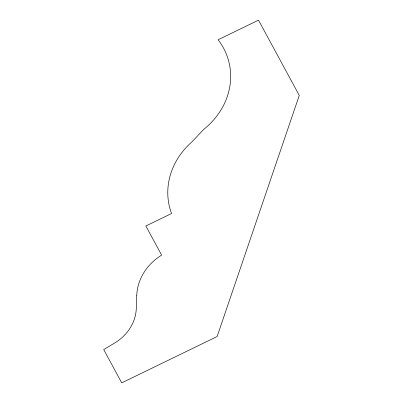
<?xml version="1.0" encoding="UTF-8"?>
<svg xmlns="http://www.w3.org/2000/svg" width="403" height="403" viewBox="0 0 403 403"><rect width="100%" height="100%" fill="white"/><g stroke="black" fill="none" stroke-linecap="round" stroke-linejoin="round"><path stroke-width="0.6" d="M136.758 295.485L136.295 308.451A45.01 40.25 -15.4 0 1 114.88 342.867L103.732 349.608L121.731 382.85L217.111 336.555L299.268 95.43L258.499 20.15L218.114 39.751A74.107 66.263 -15.4 0 1 203.706 129.408L191.914 141.886A74.212 66.359 -15.4 0 0 171.547 213.519L145.851 225.992L161.633 255.139A53.055 47.438 -15.4 0 0 136.758 295.485"/></g></svg>
